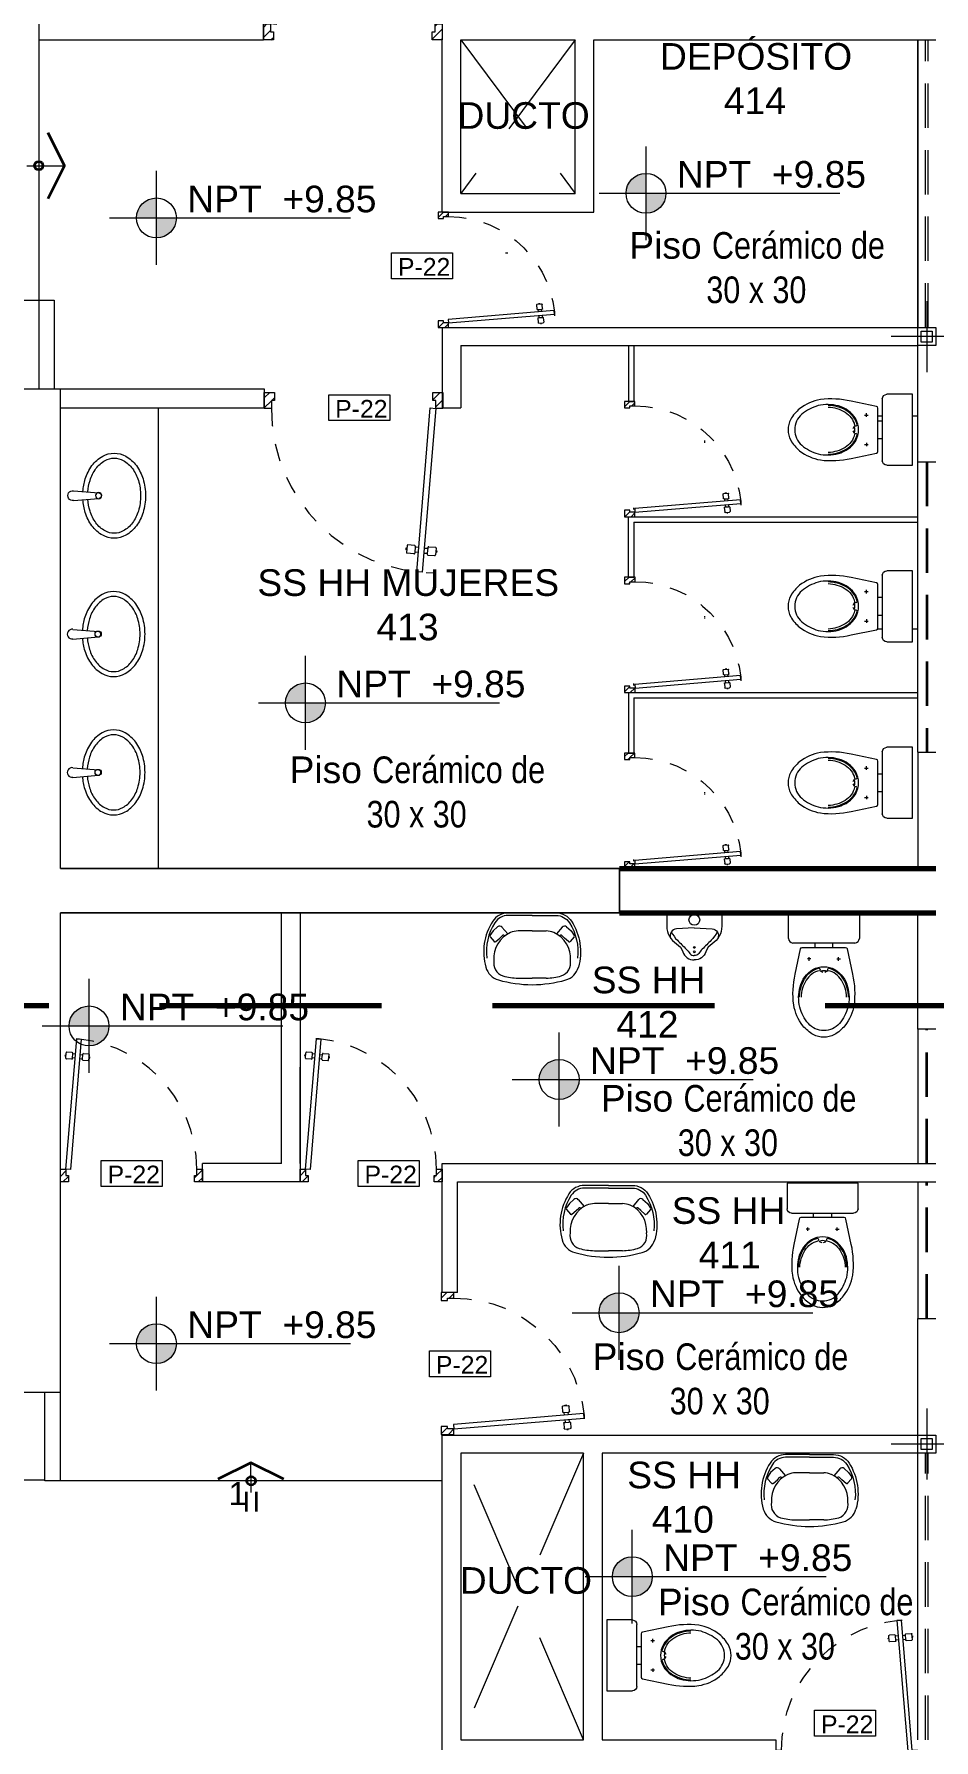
# Model space of a CAD drawing. Header units: inches. Extents: x 140 to 978, y -82 to 38.
# Drawn here: x 875.11 to 880.18, y 0.64 to 10.25 of the extents above; entities that cross this region are included whole.
import ezdxf

# ---------------------------------------------------------------- set-up
doc = ezdxf.new("R2010")
doc.units = ezdxf.units.IN
doc.header["$MEASUREMENT"] = 0
doc.linetypes.add('DASHED', pattern=[0.75, 0.5, -0.25])
doc.linetypes.add('DASHED2', pattern=[0.375, 0.25, -0.125])
for name, color, linetype, lineweight in [('UNSAAC-COLUMNA', 24, 'Continuous', 0), ('UNSAAC-CORTE MURO', 42, 'Continuous', 35), ('UNSAAC-LINEA DE CORTE', 7, 'Continuous', 70), ('UNSAAC-MUEBLE', 254, 'Continuous', 0), ('UNSAAC-MURETE', 146, 'Continuous', 20), ('UNSAAC-MUROS', 7, 'Continuous', 70), ('UNSAAC-PISOS', 253, 'Continuous', 0), ('UNSAAC-PROYECCIONES', 38, 'DASHED2', 0), ('UNSAAC-TEXTOS', 250, 'Continuous', 0), ('UNSAAC-VANOS', 24, 'Continuous', 0), ('UNSAAC-VARIOS', 30, 'Continuous', 0)]:
    doc.layers.add(name, color=color, linetype=linetype, lineweight=lineweight)
doc.styles.add('5mm', font='GOTHIC.TTF', dxfattribs={"height": 5})
doc.styles.add('narrow', font='')
doc.styles.get("Standard").update_dxf_attribs({"font": 'arial.ttf'})
doc.styles.get('narrow').set_extended_font_data('Arial Narrow', italic=True)

# ---------------------------------------------------------------- blocks, each defined once
blk = doc.blocks.new('PRTX80')
at = {"layer": 'UNSAAC-TEXTOS'}
h = blk.add_hatch(dxfattribs=at)
h.set_pattern_fill('ANSI31', color=256, scale=0.01, style=0)
h.set_pattern_definition([(45, (-1.629623, -4.234902), (-0.02245064, 0.02245064), [])])
h.paths.add_polyline_path([(-0.755, 0.036), (-0.8, 0.036), (-0.8, -0.036), (-0.7685, -0.036), (-0.7685, 0), (-0.755, 0)])
h.paths.add_polyline_path([(0, 0.036), (-0.045, 0.036), (-0.045, 0), (-0.0315, 0), (-0.0315, -0.036), (0, -0.036)])
at = {"layer": 'UNSAAC-PROYECCIONES', "ltscale": 0.15}
blk.add_arc((-0.0315, -0.036), 0.737, 180, 270, dxfattribs=at)
at = {"layer": 'UNSAAC-TEXTOS'}
for p, q in [((-0.1655, -0.662), (-0.1661, -0.6694)), ((-0.1623, -0.6698), (-0.1661, -0.6694)), ((-0.1617, -0.6623), (-0.1655, -0.662)), ((-0.1608, -0.6511), (-0.1633, -0.681)), ((-0.13, -0.6875), (-0.1599, -0.685)), ((-0.1268, -0.6501), (-0.1567, -0.6476)), ((-0.1256, -0.6803), (-0.1259, -0.6841)), ((-0.1237, -0.6579), (-0.1256, -0.6803)), ((-0.1103, -0.6816), (-0.1256, -0.6803)), ((-0.1234, -0.6542), (-0.1237, -0.6579)), ((-0.1084, -0.6592), (-0.1237, -0.6579)), ((-0.0854, -0.6837), (-0.07, -0.685)), ((-0.0835, -0.6613), (-0.0682, -0.6625)), ((-0.07, -0.685), (-0.0704, -0.6887)), ((-0.0682, -0.6625), (-0.07, -0.685)), ((-0.0679, -0.6588), (-0.0682, -0.6625)), ((-0.0638, -0.6554), (-0.0339, -0.6579)), ((-0.0305, -0.6619), (-0.033, -0.6918)), ((-0.032, -0.6806), (-0.0283, -0.6809)), ((-0.0314, -0.6731), (-0.0277, -0.6734)), ((-0.0277, -0.6734), (-0.0283, -0.6809)), ((-0.0669, -0.6927), (-0.037, -0.6952))]:
    blk.add_line(p, q, dxfattribs=at)
for points in [[(-0.8, 0.036), (-0.755, 0.036), (-0.755, 0), (-0.7685, 0), (-0.7685, -0.036), (-0.8, -0.036), (-0.8, 0.036)], [(-0.045, 0.036), (0, 0.036), (0, -0.036), (-0.0315, -0.036), (-0.0315, 0), (-0.045, 0), (-0.045, 0.036)]]:
    blk.add_lwpolyline(points, dxfattribs=at)
blk.add_lwpolyline([(-0.0564, -0.0339), (-0.0315, -0.036), (-0.0925, -0.77), (-0.1175, -0.768)], close=True, dxfattribs=at)
for centre, start, end in [((-0.1595, -0.6813), 175.24616, 265.24616), ((-0.1571, -0.6514), 85.24616, 175.24616), ((-0.1296, -0.6838), 265.24616, 355.24616), ((-0.1272, -0.6539), 355.24616, 85.24616), ((-0.0641, -0.6591), 85.24616, 175.24616), ((-0.0342, -0.6616), 355.24616, 85.24616), ((-0.0666, -0.689), 175.24616, 265.24616), ((-0.0367, -0.6915), 265.24616, 355.24616)]:
    blk.add_arc(centre, 0.00375, start, end, dxfattribs=at)
blk = doc.blocks.new('A$C1DC20D96')
at = {"layer": 'UNSAAC-MUEBLE', "xscale": -1.167239801663273, "yscale": 1.167239801663273, "zscale": 1.167239801663273, "rotation": 180}
blk.add_blockref('PRTX80', (0, 0.0344), dxfattribs=at)
blk = doc.blocks.new('puertaDer')
at = {"layer": 'UNSAAC-MUEBLE', "lineweight": 0, "ltscale": 0.4, "xscale": 1.070902481408632, "yscale": 1.070902481408632, "zscale": 1.070902481408632, "rotation": 270}
blk.add_blockref('A$C1DC20D96', (0.0519, 0), dxfattribs=at)
blk = doc.blocks.new('puertaIzq')
at = {"layer": 'UNSAAC-MUEBLE', "color": 251, "linetype": 'Continuous', "xscale": -0.9999999580864767, "yscale": 0.9999999580864767, "zscale": 0.9999999580864767, "rotation": 180}
blk.add_blockref('puertaDer', (-0.0331, 0), dxfattribs=at)
blk = doc.blocks.new('A$C53952AC4')
at = {"layer": 'UNSAAC-MUEBLE', "color": 251, "linetype": 'Continuous', "xscale": -0.8099999999999901, "yscale": 0.8099999999999901, "zscale": 0.8099999999999901, "rotation": 270}
blk.add_blockref('puertaIzq', (1, -0.0086), dxfattribs=at)
blk = doc.blocks.new('P')
at = {"layer": 'UNSAAC-PISOS', "xscale": -1.242090626954516, "yscale": 1.242090626954516, "zscale": 1.242090626954516}
blk.add_blockref('A$C53952AC4', (1.2372, -0.0031), dxfattribs=at)
blk = doc.blocks.new('ovalin')
at = {"layer": 'UNSAAC-MUEBLE'}
for p, q in [((-0.027, 0.0731), (-0.0151, 0.2164)), ((0.0278, 0.0731), (0.0159, 0.2164))]:
    blk.add_line(p, q, dxfattribs=at)
for centre, major_axis, start_param, end_param in [((-0.0562, 0.2735), (-0.1354, 0.1354), 6.13362, 6.557182), ((-0.0562, 0.2735), (-0.1157, 0.1157), 6.133624, 6.557185), ((-0.0224, 0.2278), (-0.1755, -0.1755), 4.223703, 4.562836), ((-0.0224, 0.2278), (-0.1558, 0.1558), 5.794483, 6.133616), ((-0.0004, 0.1557), (-0.2288, 0.2288), 5.49778, 5.794487), ((-0.0004, 0.1557), (-0.2091, -0.2091), 3.926987, 4.223694), ((-0.0004, 0.1557), (-0.2288, -0.2288), 3.630291, 3.926998), ((-0.0004, 0.1557), (-0.2091, 0.2091), 5.201084, 5.497791), ((0.0216, 0.2278), (-0.1558, 0.1558), 4.861959, 5.201092), ((0.0216, 0.2278), (-0.1755, 0.1755), 4.861942, 5.201075), ((0.0553, 0.2735), (-0.1157, -0.1157), 2.867593, 3.291154), ((0.0553, 0.2735), (-0.1354, 0.1354), 4.438392, 4.861954), ((-0.1078, 0.3025), (-0.0935, 0.0935), 0.274012, 0.785408), ((-0.1078, 0.3024), (-0.0935, -0.0935), -0.785408, -0.274012), ((-0.1078, 0.3025), (-0.0738, -0.0738), -1.296786, -0.785391), ((-0.1078, 0.3024), (-0.0738, 0.0738), 0.785391, 1.296786), ((0.107, 0.3025), (-0.0738, -0.0738), 2.356187, 2.867582), ((0.107, 0.3024), (-0.0738, 0.0738), 3.415603, 3.926998), ((0.107, 0.3024), (-0.0935, -0.0935), 2.356202, 2.867598), ((0.107, 0.3025), (-0.0935, 0.0935), 3.415588, 3.926983), ((-0.0562, 0.3314), (-0.1354, -0.1354), -0.273997, 0.149565), ((-0.0562, 0.3314), (-0.1157, 0.1157), 1.296796, 1.720358), ((-0.0224, 0.3771), (-0.1558, -0.1558), 0.14957, 0.488703), ((0, 0.2152), (-0.0123, -0.0123), 2.356194490192183, 8.639379797371769), ((0.0004, 0.2151), (-0.011, 0.011), 4.009773, 6.985802), ((0.0216, 0.3771), (-0.1558, -0.1558), 1.082094, 1.421227), ((0.0553, 0.3314), (-0.1157, 0.1157), 2.992031, 3.415593), ((0.0553, 0.3314), (-0.1354, -0.1354), 1.421231, 1.844793), ((-0.0224, 0.3771), (-0.1755, 0.1755), 1.720349, 2.059482), ((-0.0004, 0.4492), (-0.2288, 0.2288), 2.059497, 2.287569), ((-0.0004, 0.4492), (-0.2091, -0.2091), 0.488686, 0.718095), ((-0.0004, 0.4492), (-0.2091, -0.2091), 0.857953, 1.082118), ((-0.0004, 0.4492), (-0.2288, 0.2288), 2.429621, 2.652905), ((0.0216, 0.3771), (-0.1755, -0.1755), 1.08211, 1.421243), ((0, 0.0686), (-0.0194, -0.0194), -0.950962, 2.521758)]:
    blk.add_ellipse(centre, major_axis=major_axis, ratio=1, start_param=start_param, end_param=end_param, dxfattribs=at)
blk = doc.blocks.new('inodoro')
at = {"layer": 'UNSAAC-MUEBLE'}
for p, q in [((-0.083, 0.2945), (-0.083, 0.2745)), ((0.083, 0.2945), (0.083, 0.2745)), ((-0.175, 0.195), (0.175, 0.195)), ((-0.073, 0.2845), (-0.093, 0.2845)), ((0.073, 0.2845), (0.093, 0.2845)), ((-0.2, 0.025), (-0.2, 0.17)), ((0.2, 0.17), (0.2, 0.025)), ((0.2, 0.025), (-0.2, 0.025))]:
    blk.add_line(p, q, dxfattribs=at)
for points in [[(-0.1222, 0.2195, -0.356028), (-0.132, 0.2275), (-0.1615, 0.3711, -0.088113), (-0.1699, 0.5435, -0.124068), (-0.1183, 0.6608, -0.086475), (-0.0594, 0.711, -0.130408), (0, 0.7255, -0.130408), (0.0594, 0.711, -0.086475), (0.1183, 0.6608, -0.124068), (0.1699, 0.5435, -0.088113), (0.1615, 0.3711), (0.132, 0.2275, -0.356028), (0.1222, 0.2195)], [(0, 0.6885, -0.221073), (0.0874, 0.6487, -0.102493), (0.136, 0.5565, -0.121565), (0.134, 0.4415, -0.187395), (0.062, 0.3445, -0.126952), (0, 0.3285, -0.126952), (-0.062, 0.3445, -0.187395), (-0.134, 0.4415, -0.121565), (-0.136, 0.5565, -0.102493), (-0.0874, 0.6487, -0.221073)]]:
    blk.add_lwpolyline(points, format="xyb", close=True, dxfattribs=at)
for points in [[(-0.128, 0.4995, 0.134007), (-0.099, 0.4045, 0.213245), (-0.025, 0.3509, -0.668461), (-0.028, 0.3365, -0.205105), (-0.109, 0.3985, -0.136377), (-0.137, 0.4995)], [(0.137, 0.4995, -0.136377), (0.109, 0.3985, -0.205105), (0.028, 0.3365, -0.668461), (0.025, 0.3509, 0.213245), (0.099, 0.4045, 0.134007), (0.128, 0.4995)], [(0.005, 0.3605), (0.0158, 0.3553, -0.801198), (0.017, 0.3515, -0.05862), (0, 0.3495, -0.05862), (-0.017, 0.3515, -0.801198), (-0.0158, 0.3553), (-0.005, 0.3605)]]:
    blk.add_lwpolyline(points, format="xyb", dxfattribs=at)
blk.add_lwpolyline([(-0.051, 0.2195), (-0.051, 0.195), (0.051, 0.195), (0.051, 0.2195)], dxfattribs=at)
for centre, start, end in [((-0.174, 0.169), 92.09739, 177.90261), ((0.174, 0.169), 2.09739, 87.90261)]:
    blk.add_arc(centre, 0.026, start, end, dxfattribs=at)
blk = doc.blocks.new('URINP01')
at = {"layer": 'UNSAAC-MUEBLE', "linetype": 'ByBlock'}
for points in [[(0.0082, 0), (0.0082, 0.155), (0.0832, 0.155, -0.256857), (0.1832, 0.1, 0.174048), (0.2282, 0.065, -0.336309), (0.2732, 0, 0.021657)], [(0.0932, 0), (0.0982, 0.1, -0.54314), (0.1534, 0.132, -1.179764)], [(0.1151, 0.1297, -0.077779), (0.1632, 0.095, -0.00275), (0.2132, 0.045, 0.058144), (0.2382, 0.025, -0.326794), (0.2482, 0, 0.126265)], [(0.0082, 0), (0.0082, -0.155), (0.0832, -0.155, 0.256857), (0.1832, -0.1, -0.174048), (0.2282, -0.065, 0.336309), (0.2732, 0, -0.021657)], [(0.0932, 0), (0.0982, -0.1, 0.54314), (0.1534, -0.132, 1.179764)], [(0.1151, -0.1297, 0.077779), (0.1632, -0.095, 0.00275), (0.2132, -0.045, -0.058144), (0.2382, -0.025, 0.326794), (0.2482, 0, -0.126265)]]:
    blk.add_lwpolyline(points, format="xyb", dxfattribs=at)
for centre, radius in [((0.0482, 0), 0.0304), ((0.2032, 0), 0.005), ((0.2282, 0), 0.005)]:
    blk.add_circle(centre, radius, dxfattribs=at)
blk = doc.blocks.new('lavat_planta')
at = {"layer": 'UNSAAC-MUEBLE'}
for p, q in [((-0.216, -0.088), (-0.244, -0.113)), ((-0.189, -0.089), (-0.152, -0.132)), ((0.189, -0.089), (0.152, -0.132)), ((0.216, -0.088), (0.244, -0.113)), ((-0.244, -0.113), (-0.264, -0.142)), ((-0.263, -0.151), (-0.238, -0.179)), ((-0.228, -0.18), (-0.202, -0.158)), ((-0.202, -0.158), (-0.186, -0.142)), ((-0.175, -0.143), (-0.172, -0.146)), ((0, -0.114), (-0.088, -0.114)), ((0, -0.114), (0.088, -0.114)), ((0.175, -0.143), (0.172, -0.146)), ((0.202, -0.158), (0.186, -0.142)), ((0.228, -0.18), (0.202, -0.158)), ((0.263, -0.151), (0.238, -0.179)), ((0.244, -0.113), (0.264, -0.142)), ((-0.088, -0.409), (0, -0.409)), ((0.088, -0.409), (0, -0.409))]:
    blk.add_line(p, q, dxfattribs=at)
for points in [[(0, 0), (-0.15, 0, 0.256041), (-0.247, -0.053, 0.213405), (-0.29, -0.341)], [(0, 0), (0.15, 0, -0.256041), (0.247, -0.053, -0.213405), (0.29, -0.341)], [(0, -0.017), (-0.15, -0.017, 0.256041), (-0.233, -0.062, 0.173076), (-0.284, -0.284, 0.173076)], [(0, -0.017), (0.15, -0.017, -0.256041), (0.233, -0.062, -0.173076), (0.284, -0.284, -0.173076)]]:
    blk.add_lwpolyline(points, format="xyb", dxfattribs=at)
for centre, radius, start, end in [((-0.203, -0.102), 0.0192, 40.2401, 132.1935), ((0.203, -0.102), 0.0192, 47.8065, 139.7599), ((-0.257, -0.146), 0.00766, 146.2845, 221.0131), ((-0.063, -0.285), 0.177, 114.4352, 184.1161), ((-0.233, -0.174), 0.00766, 221.0131, 311.8952), ((-0.181, -0.148), 0.00766, 40.4531, 133.2879), ((-0.088, -0.229), 0.115, 90, 114.4352), ((0.088, -0.229), 0.115, 65.5648, 90), ((0.063, -0.285), 0.177, 355.8839, 65.5648), ((0.181, -0.148), 0.00766, 46.7121, 139.5469), ((0.233, -0.174), 0.00766, 228.1048, 318.9869), ((0.257, -0.146), 0.00766, 318.9869, 33.7155), ((-0.155, -0.314), 0.0857, 169.0146, 251.0956), ((0.155, -0.314), 0.0857, 288.9044, 10.9854), ((-0.179, -0.31), 0.115, 195.6322, 254.1163), ((0.003, 0.331), 0.781, 254.1163, 269.7659), ((-0.075, 0.013), 0.422, 255.2594, 268.2373), ((-0.003, 0.331), 0.781, 270.2341, 285.8837), ((0.075, 0.013), 0.422, 271.7627, 284.7406), ((0.179, -0.31), 0.115, 285.8837, 344.3678)]:
    blk.add_arc(centre, radius, start, end, dxfattribs=at)
blk = doc.blocks.new('npt')
at = {"layer": 'UNSAAC-TEXTOS'}
h = blk.add_hatch(color=0, dxfattribs=at)
h.dxf.hatch_style = 1
h.paths.add_polyline_path([(0.0522, 0), (0, 0), (0, -0.0522, 0.414214)])
h.paths.add_polyline_path([(0, 0.0522, 0.414214), (-0.0522, 0), (0, 0)])
at = {"layer": 'UNSAAC-TEXTOS', "color": 0}
for p, q in [((0, -0.1228), (0, 0.1228)), ((-0.1228, 0), (0.507, 0))]:
    blk.add_line(p, q, dxfattribs=at)
blk.add_circle((0, 0), 0.0522, dxfattribs=at)
blk = doc.blocks.new('columna')
at = {"layer": 'UNSAAC-COLUMNA'}
for p, q in [((0, 0.2), (0, -0.2)), ((0, 0.2), (0, -0.2)), ((0.2, 0), (-0.2, 0)), ((0.2, 0), (-0.2, 0))]:
    blk.add_line(p, q, dxfattribs=at)
for points in [[(-0.0508, 0.0508), (0.0508, 0.0508), (0.0508, -0.0508), (-0.0508, -0.0508)], [(-0.0308, 0.0308), (0.0308, 0.0308), (0.0308, -0.0308), (-0.0308, -0.0308)]]:
    blk.add_lwpolyline(points, close=True, dxfattribs=at)
blk = doc.blocks.new('D')
at = {"layer": 'UNSAAC-COLUMNA'}
for p in [(1339.1377, 8.5451), (1339.1377, 2.3063)]:
    blk.add_blockref('columna', p, dxfattribs=at)

msp = doc.modelspace()

# ---------------------------------------------------------------- linework, layer by layer
at = {"layer": 'UNSAAC-CORTE MURO'}
for p, q in [((876.3034, 2.038), (876.3034, 1.9263)), ((876.3603, 2.038), (876.3603, 1.9263))]:
    msp.add_line(p, q, dxfattribs=at)
for points in [[(875.1886, 9.3222), (875.2792, 9.5077), (875.1886, 9.6933)], [(876.5156, 2.1092), (876.33, 2.1997), (876.1444, 2.1092)]]:
    msp.add_lwpolyline(points, dxfattribs=at)
for centre, radius in [((875.1348, 9.5077), 0.024), ((876.3319, 2.0991), 0.0238)]:
    msp.add_circle(centre, radius, dxfattribs=at)
at = {"layer": 'UNSAAC-LINEA DE CORTE', "linetype": 'DASHED', "ltscale": 2.5}
msp.add_line((832.6911, 4.7774), (892.0939, 4.7774), dxfattribs=at)
at = {"layer": 'UNSAAC-MUEBLE', "ltscale": 2.5}
for p, q in [((877.7648, 9.0163), (877.7776, 9.0163)), ((879.8624, 8.0987), (879.8869, 8.0987)), ((880.0569, 8.0987), (880.0869, 8.0987)), ((878.8869, 7.9537), (878.8869, 7.9598)), ((878.8869, 7.9471), (878.8869, 7.9511)), ((878.4869, 7.5704), (878.4869, 7.581)), ((878.8869, 6.9635), (878.8869, 6.9693)), ((878.8869, 6.9566), (878.8869, 6.9606)), ((879.8612, 6.8987), (879.8869, 6.8987)), ((880.0569, 6.8987), (880.0869, 6.8987)), ((878.4869, 6.5801), (878.4869, 6.5908)), ((878.8869, 5.9726), (878.8869, 5.9787)), ((878.8869, 5.966), (878.8869, 5.97)), ((878.4869, 5.5893), (878.4869, 5.5999))]:
    msp.add_line(p, q, dxfattribs=at)
at = {"layer": 'UNSAAC-MURETE'}
for p, q in [((878.4569, 8.4912), (878.4569, 8.1798)), ((878.4869, 8.4912), (878.4869, 8.1798)), ((878.4569, 8.1798), (878.4869, 8.1798)), ((875.8069, 8.1441), (875.8069, 5.5491)), ((878.4569, 7.5298), (880.0869, 7.5298)), ((878.4569, 7.1895), (878.4569, 7.5298)), ((878.4869, 7.4998), (878.4869, 7.1895)), ((878.4869, 7.4998), (880.0869, 7.4998)), ((878.4569, 7.1895), (878.4869, 7.1895)), ((878.4569, 6.5395), (880.0869, 6.5395)), ((878.4569, 6.5395), (878.4569, 6.1987)), ((878.4869, 6.5095), (878.4869, 6.1987)), ((878.4869, 6.5095), (880.0869, 6.5095)), ((878.4569, 6.1987), (878.4869, 6.1987))]:
    msp.add_line(p, q, dxfattribs=at)
for points in [[(875.2569, 5.5491), (875.2569, 8.2491), (872.5569, 8.2491), (872.5569, 2.5991), (875.2569, 2.5991), (875.2569, 5.2991)], [(875.2569, 5.5491), (878.4069, 5.5491), (878.4069, 5.2991), (875.2569, 5.2991)], [(875.2569, 5.2991), (878.4069, 5.2991), (878.4069, 5.5491), (875.2569, 5.5491)]]:
    msp.add_lwpolyline(points, dxfattribs=at)
at = {"layer": 'UNSAAC-MUROS'}
for p, q in [((878.4069, 5.5491), (880.1885, 5.5491)), ((878.4069, 5.2991), (880.1885, 5.2987))]:
    msp.add_line(p, q, dxfattribs=at)
at = {"layer": 'UNSAAC-PISOS'}
for p in [(875.1348, 10.2163), (872.7335, 8.7495)]:
    msp.add_line(p, (875.1348, 8.7495), dxfattribs=at)
at = {"layer": 'UNSAAC-PISOS', "ltscale": 2.5}
for p, q in [((872.7327, 2.1042), (875.169, 2.1042)), ((877.4069, 2.0991), (875.2569, 2.0991))]:
    msp.add_line(p, q, dxfattribs=at)
at = {"layer": 'UNSAAC-PROYECCIONES', "ltscale": 2.5}
for p, q in [((878.1569, 10.2163), (877.5119, 9.3512)), ((877.5119, 10.2163), (878.1569, 9.3512)), ((878.203, 0.6399), (877.5119, 2.2555)), ((878.203, 2.2555), (877.5119, 0.6399))]:
    msp.add_line(p, q, dxfattribs=at)
at = {"layer": 'UNSAAC-TEXTOS'}
for points in [[(877.1226, 9.0168), (877.4662, 9.0168), (877.4662, 8.8707), (877.1226, 8.8707)], [(876.7687, 8.2173), (877.1123, 8.2173), (877.1123, 8.0713), (876.7687, 8.0713)], [(875.4867, 3.904), (875.8303, 3.904), (875.8303, 3.7579), (875.4867, 3.7579)], [(876.934, 3.904), (877.2776, 3.904), (877.2776, 3.7579), (876.934, 3.7579)], [(877.3364, 2.8317), (877.6799, 2.8317), (877.6799, 2.6856), (877.3364, 2.6856)], [(879.5059, 0.8069), (879.8495, 0.8069), (879.8495, 0.6609), (879.5059, 0.6609)]]:
    msp.add_lwpolyline(points, close=True, dxfattribs=at)
at = {"layer": 'UNSAAC-VANOS', "linetype": 'DASHED2'}
for p, q in [((880.1308, 8.5959), (880.1308, 10.2161)), ((880.1446, 8.5959), (880.1446, 10.2161)), ((880.1337, 7.8393), (880.1337, 6.2041)), ((880.1417, 7.8393), (880.1417, 6.2041)), ((880.1337, 3.8877), (880.1337, 4.6427)), ((880.1417, 3.8877), (880.1417, 4.6427)), ((880.1337, 3.0131), (880.1337, 3.7827)), ((880.1417, 3.0131), (880.1417, 3.7827)), ((880.1308, 0.6402), (880.1308, 2.2555)), ((880.1446, 0.6402), (880.1446, 2.2555))]:
    msp.add_line(p, q, dxfattribs=at)
at = {"layer": 'UNSAAC-VANOS'}
for p, q in [((875.0686, 9.5077), (875.2792, 9.5077)), ((875.0686, 9.5077), (875.2792, 9.5077)), ((876.3319, 2.0339), (876.33, 2.1997))]:
    msp.add_line(p, q, dxfattribs=at)
at = {"layer": 'UNSAAC-VARIOS'}
for p, q in [((875.1348, 13.1749), (875.1348, 10.2163)), ((875.1348, 10.3213), (875.1348, 10.2163)), ((876.4008, 10.3213), (876.4008, 10.2163)), ((877.4069, 10.3213), (877.4069, 10.2163)), ((875.1348, 10.2163), (876.4008, 10.2163)), ((875.1348, 10.2163), (876.4008, 10.2163)), ((877.4069, 9.2462), (877.4069, 10.2243)), ((877.5119, 10.2163), (878.1569, 10.2163)), ((877.5119, 9.3512), (877.5119, 10.2163)), ((878.1569, 9.3512), (878.1569, 10.2163)), ((878.2619, 10.2163), (880.1669, 10.2163)), ((878.2619, 10.2163), (880.1885, 10.2163)), ((878.2619, 9.2462), (878.2619, 10.2163)), ((880.0869, 8.5928), (880.0869, 10.2163)), ((877.5119, 9.3512), (878.1569, 9.3512)), ((877.4069, 9.2462), (878.2619, 9.2462)), ((875.1348, 8.7495), (875.1348, 8.2491)), ((875.1348, 8.7495), (875.2227, 8.7495)), ((875.2227, 8.7495), (875.2227, 8.2491)), ((877.4069, 8.5962), (877.4069, 8.1441)), ((877.4069, 8.5962), (877.5119, 8.5962)), ((877.5119, 8.5962), (880.0869, 8.5962)), ((877.5119, 8.4943), (880.0869, 8.4943)), ((877.5119, 8.4943), (877.5119, 8.1441)), ((880.0869, 7.8393), (880.0869, 8.4943)), ((876.4069, 8.2491), (875.2569, 8.2491)), ((876.4069, 8.1441), (876.4069, 8.2491)), ((875.2569, 8.1441), (876.4069, 8.1441)), ((877.4069, 8.1441), (877.5119, 8.1441)), ((880.0869, 6.2041), (880.0869, 7.8393)), ((880.0869, 7.8393), (880.1885, 7.8393)), ((880.0869, 6.2041), (880.1885, 6.2041)), ((880.0869, 6.2041), (880.0869, 5.5491)), ((876.5019, 3.8877), (876.5019, 5.2991)), ((876.6069, 5.2991), (876.6069, 3.7827)), ((880.0869, 4.6427), (880.0869, 5.2987)), ((880.0869, 4.6427), (880.0869, 3.8877)), ((880.1885, 4.6427), (880.0869, 4.6427)), ((876.6069, 3.8877), (876.6069, 4.4297)), ((876.5019, 3.8877), (876.0569, 3.8877)), ((876.0569, 3.7827), (876.0569, 3.8877)), ((877.4069, 3.1605), (877.4069, 3.8877)), ((877.4069, 3.8877), (880.1885, 3.8877)), ((876.6069, 3.7827), (876.0569, 3.7827)), ((877.4948, 3.1605), (877.4948, 3.7827)), ((877.4948, 3.7827), (880.1885, 3.7827)), ((880.0869, 3.7827), (880.0869, 3.0131)), ((877.4948, 3.1605), (877.4069, 3.1605)), ((880.0869, 2.3571), (880.0869, 3.0131)), ((880.0869, 3.0131), (880.1885, 3.0131)), ((875.169, 2.0991), (875.169, 2.5991)), ((875.2569, 2.0991), (875.2569, 2.5991)), ((878.203, 0.6399), (878.203, 2.2555)), ((880.0869, 0.6399), (880.0869, 2.2555)), ((875.2569, 2.0991), (875.169, 2.0991))]:
    msp.add_line(p, q, dxfattribs=at)
for points in [[(880.0869, 10.2163), (880.0869, 8.5928)], [(880.0869, 2.2555), (878.308, 2.2555), (878.308, 0.6399), (878.308, 0.6399), (879.2869, 0.6399), (879.2869, 0.5349), (877.4069, 0.5349), (877.4069, 0.5349), (877.4069, 2.3571), (880.0869, 2.3571)], [(878.203, 2.2555), (877.5119, 2.2555), (877.5119, 0.6399), (877.5119, 0.6399), (878.203, 0.6399)]]:
    msp.add_lwpolyline(points, dxfattribs=at)

# ---------------------------------------------------------------- block references
at = {"layer": 'UNSAAC-MUEBLE'}
msp.add_blockref('P', (876.4057, 10.2188), dxfattribs=at)
at = {"layer": 'UNSAAC-MUEBLE', "color": 251, "linetype": 'Continuous'}
for p, xscale, yscale, zscale, rotation in [((877.3784, 8.5962), -0.6500000000001478, 0.6500000000001478, 0.6500000000001478, 180), ((878.4284, 7.5298), -0.6499999999999773, 0.6499999999999773, 0.6499999999999773, 180), ((878.4286, 6.5395), -0.6499999999999773, 0.6499999999999773, 0.6499999999999773, 180), ((878.4284, 5.5487), -0.6499999999999773, 0.6499999999999773, 0.6499999999999773, 180), ((875.2569, 3.7742), 0.8, 0.8, 0.8, 90), ((876.6069, 3.7746), 0.8, 0.8, 0.8, 90), ((877.3929, 2.3605), -0.8, 0.8, 0.8, 180), ((880.0869, 0.4999), -0.8, 0.8, 0.8, 270)]:
    msp.add_blockref('puertaIzq', p, dxfattribs=dict(at, xscale=xscale, yscale=yscale, zscale=zscale, rotation=rotation))
at = {"layer": 'UNSAAC-MUEBLE'}
for name, p, rotation in [('P', (877.4069, 8.2276), 180), ('ovalin', (875.2544, 6.8688), 270), ('ovalin', (875.2544, 6.0895), 270), ('inodoro', (879.5578, 5.3238), 180)]:
    msp.add_blockref(name, p, dxfattribs=dict(at, rotation=rotation))
at = {"layer": 'UNSAAC-MUEBLE', "xscale": -1}
for name, p, rotation in [('inodoro', (880.0819, 8.0199), 90), ('ovalin', (875.2575, 7.6488), 270), ('inodoro', (880.0819, 7.0256), 90), ('inodoro', (880.0819, 6.0313), 90), ('inodoro', (880.0819, 6.0313), 90), ('inodoro', (879.5505, 3.8016), 180)]:
    msp.add_blockref(name, p, dxfattribs=dict(at, rotation=rotation))
at = {"layer": 'UNSAAC-MUEBLE', "ltscale": 2.5}
for p, xscale, yscale, zscale in [((877.9144, 5.2991), 0.8999999999999773, 0.8999999999999773, 0.8999999999999773), ((878.3441, 3.7634), 0.8999999999999773, 0.8999999999999773, 0.8999999999999773), ((879.4776, 2.247), 0.9, 0.9, 0.9)]:
    msp.add_blockref('lavat_planta', p, dxfattribs=dict(at, xscale=xscale, yscale=yscale, zscale=zscale))
at = {"layer": 'UNSAAC-MUEBLE', "linetype": 'Continuous', "rotation": 270}
msp.add_blockref('URINP01', (878.828, 5.3073), dxfattribs=at)
at = {"layer": 'UNSAAC-MUEBLE', "ltscale": 2.5, "xscale": -1, "rotation": 270}
msp.add_blockref('inodoro', (878.3094, 1.1155), dxfattribs=at)
at = {"layer": 'UNSAAC-TEXTOS'}
msp.add_blockref('D', (-459, 0), dxfattribs=at)
at = {"layer": 'UNSAAC-TEXTOS', "xscale": 2.154779168756153, "yscale": 2.154779168756153, "zscale": 2.154779168756153}
for p in [(878.5559, 9.352), (875.7979, 9.2132), (876.6372, 6.4813), (875.4182, 4.6617), (878.0665, 4.3599), (878.404, 3.046), (875.7979, 2.8719), (878.4787, 1.5595)]:
    msp.add_blockref('npt', p, dxfattribs=at)

# ---------------------------------------------------------------- texts
at = {"layer": 'UNSAAC-TEXTOS'}
for s, insert, char_height, width, attachment_point in [('\\pi0.60861;DEPÓSITO\\P\\pi0.96883;414', (878.026, 10.1982), 0.15, 2.274485, 1), ('\\pi0.29746;SS HH MUJERES\\P\\pi0.96852;413', (876.0692, 7.2341), 0.15, 2.274485, 1), ('\\pi0.83018;SS HH\\P\\pi0.96929;412', (877.42, 4.9958), 0.15, 2.274485, 1), ('\\pi0.83018;SS HH \\P\\pi0.983;411', (877.8703, 3.6967), 0.15, 2.274485, 1), ('\\pi0.83018;SS HH\\P\\pi0.96877;410', (877.62, 2.2071), 0.15, 2.274485, 1), ('1', (876.255, 2.0272), 0.13, 0.042437, 5)]:
    msp.add_mtext(s, dxfattribs=dict(at, insert=insert, char_height=char_height, width=width, attachment_point=attachment_point))
at = {"layer": 'UNSAAC-TEXTOS', "attachment_point": 1}
for s, width, insert, char_height in [('\\pi-0.029945;DUCTO', 0.659517, (877.5239, 9.8653), 0.15), ('{\\f@Arial Unicode MS|b0|i0|c0|p34;P-}22', 0.2, (877.1585, 8.9875), 0.1), ('{\\f@Arial Unicode MS|b0|i0|c0|p34;P-}22', 0.2, (876.8046, 8.188), 0.1), ('{\\f@Arial Unicode MS|b0|i0|c0|p34;P-}22', 0.2, (875.5226, 3.8747), 0.1), ('{\\f@Arial Unicode MS|b0|i0|c0|p34;P-}22', 0.2, (876.9699, 3.8747), 0.1), ('{\\f@Arial Unicode MS|b0|i0|c0|p34;P-}22', 0.2, (877.3722, 2.8024), 0.1), ('\\pi-0.029945;DUCTO', 0.659517, (877.5368, 1.6129), 0.15), ('{\\f@Arial Unicode MS|b0|i0|c0|p34;P-}22', 0.2, (879.5418, 0.7776), 0.1)]:
    msp.add_mtext_dynamic_manual_height_columns(s, width=width, gutter_width=1, heights=[0], dxfattribs=dict(at, insert=insert, char_height=char_height))
at = {"layer": 'UNSAAC-TEXTOS', "char_height": 0.15, "attachment_point": 1}
for s, insert, width, style in [('{\\fArial|b0|i0|c0|p34;NPT  +9.85}', (878.7299, 9.5338), 1.063871, '5mm'), ('{\\fArial|b0|i0|c0|p34;NPT  +9.85}', (875.9719, 9.395), 1.063871, '5mm'), ('\\pi0.053834;{\\fArial|b0|i0|c204|p34;Piso \\fArial Narrow|b0|i0|c0|p34;Cerámico de \\P\\pi0.48777;30 x 30}', (878.4079, 9.1335), 1.52397, 'narrow'), ('{\\fArial|b0|i0|c0|p34;NPT  +9.85}', (876.8113, 6.6631), 1.063871, '5mm'), ('\\pi0.053834;{\\fArial|b0|i0|c204|p34;Piso \\fArial Narrow|b0|i0|c0|p34;Cerámico de \\P\\pi0.48777;30 x 30}', (876.494, 6.1796), 1.52397, 'narrow'), ('{\\fArial|b0|i0|c0|p34;NPT  +9.85}', (875.5923, 4.8435), 1.063871, '5mm'), ('{\\fArial|b0|i0|c0|p34;NPT  +9.85}', (878.2405, 4.5418), 1.063871, '5mm'), ('\\pi0.053834;{\\fArial|b0|i0|c204|p34;Piso \\fArial Narrow|b0|i0|c0|p34;Cerámico de \\P\\pi0.48777;30 x 30}', (878.2476, 4.3291), 1.52397, 'narrow'), ('{\\fArial|b0|i0|c0|p34;NPT  +9.85}', (878.5781, 3.2278), 1.063871, '5mm'), ('{\\fArial|b0|i0|c0|p34;NPT  +9.85}', (875.9719, 3.0537), 1.063871, '5mm'), ('\\pi0.053834;{\\fArial|b0|i0|c204|p34;Piso \\fArial Narrow|b0|i0|c0|p34;Cerámico de \\P\\pi0.48777;30 x 30}', (878.2014, 2.8735), 1.52397, 'narrow'), ('{\\fArial|b0|i0|c0|p34;NPT  +9.85}', (878.6527, 1.7413), 1.063871, '5mm'), ('\\pi0.053834;{\\fArial|b0|i0|c204|p34;Piso \\fArial Narrow|b0|i0|c0|p34;Cerámico de \\P\\pi0.48777;30 x 30}', (878.5687, 1.492), 1.52397, 'narrow')]:
    msp.add_mtext(s, dxfattribs=dict(at, insert=insert, width=width, style=style))

doc.saveas('drawing.dxf')
